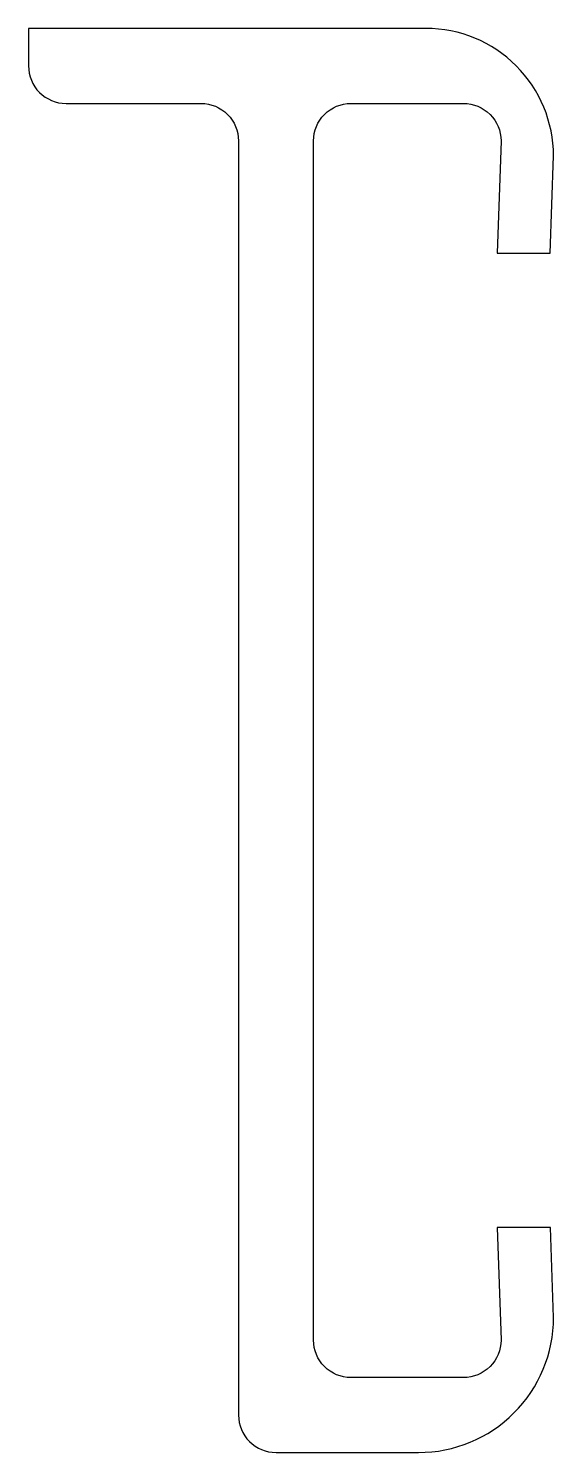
# Model space of a CAD drawing. Extents: x 143.9 to 150.9, y 215.5 to 234.5.
import ezdxf

# ---------------------------------------------------------------- set-up
doc = ezdxf.new("R2010")
doc.units = 0
doc.header["$LTSCALE"] = 15
doc.layers.get('0').update_dxf_attribs({"linetype": 'CONTINUOUS'})

msp = doc.modelspace()

# ---------------------------------------------------------------- linework, layer by layer
msp.add_lwpolyline([(148.196, 233.5), (149.696, 233.5, -0.414214), (150.196, 233), (150.144, 231.5), (150.851, 231.5), (150.896, 232.8, 0.414214), (149.196, 234.5), (143.896, 234.5), (143.896, 234, 0.414214), (144.396, 233.5), (146.196, 233.5, -0.414214), (146.696, 233), (146.696, 216, 0.414214), (147.196, 215.5), (149.096, 215.5, 0.414214), (150.896, 217.3), (150.854, 218.5), (150.144, 218.5), (150.196, 217, -0.414214), (149.696, 216.5), (148.196, 216.5, -0.414214), (147.696, 217), (147.696, 233, -0.414214)], format="xyb", close=True)

doc.saveas('drawing.dxf')
